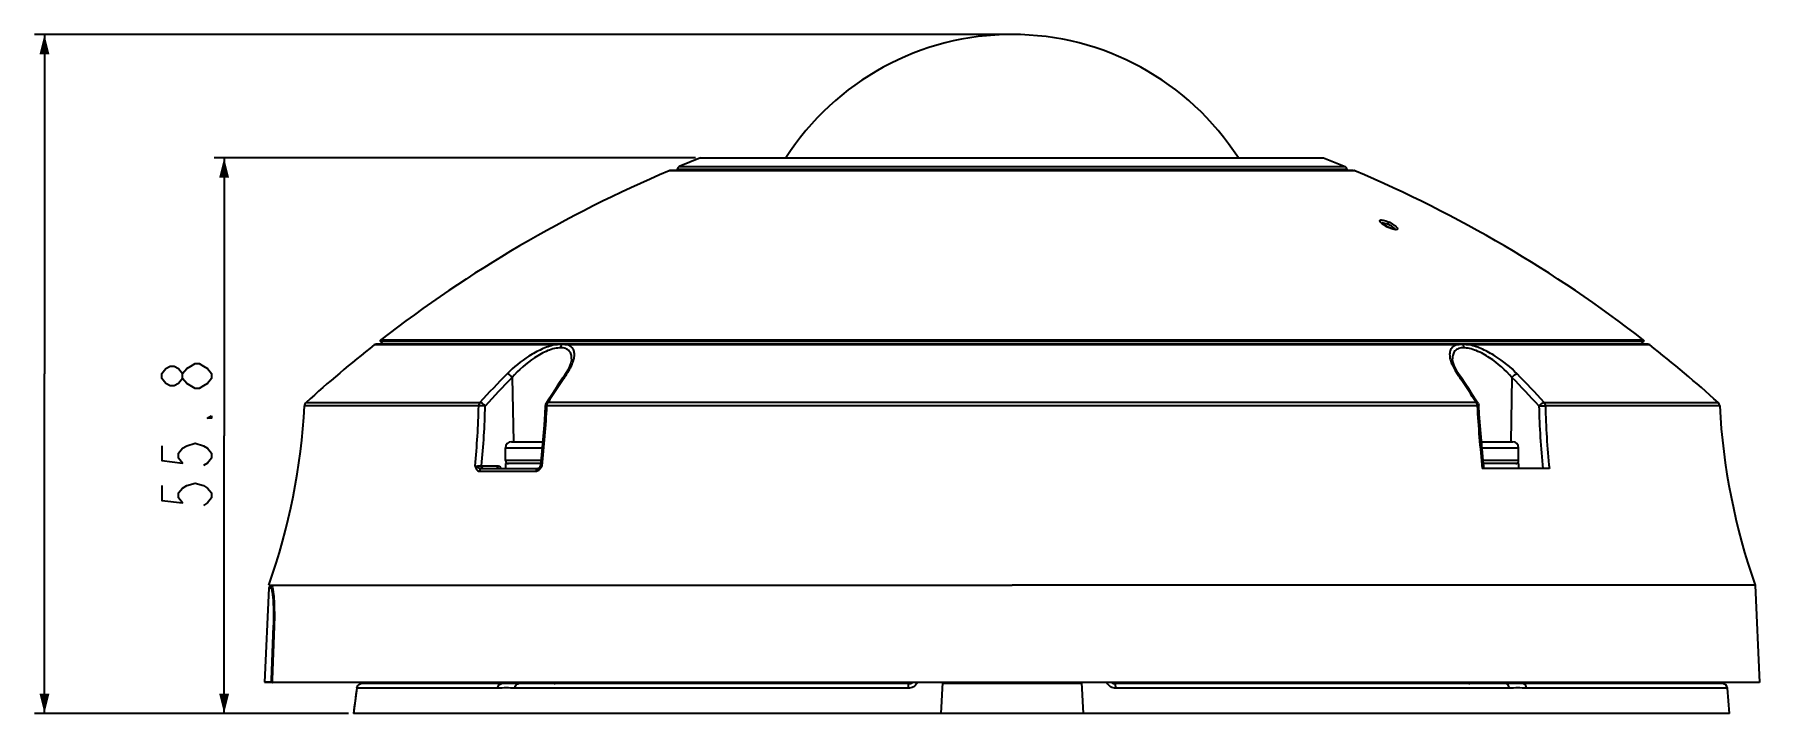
# Model space of a CAD drawing. Header units: millimetres. Extents: x 42 to 799, y 30 to 564.
# Drawn here: x 226.5 to 399.6, y 253.4 to 321.6 of the extents above; entities that cross this region are included whole.
import ezdxf

# ---------------------------------------------------------------- set-up
doc = ezdxf.new("R2010")
doc.units = ezdxf.units.MM
doc.header["$LTSCALE"] = 46.255
doc.layers.get('0').update_dxf_attribs({"linetype": 'CONTINUOUS'})
doc.layers.add('02___PRT_ALL_AXES', color=7, linetype='CONTINUOUS')
doc.styles.get("Standard").update_dxf_attribs({"font": 'txt', "width": 0.8})
doc.dimstyles.new('DIMSTYLE_2', dxfattribs={"dimtxt": 5, "dimasz": 2, "dimexe": 1, "dimexo": 0.5, "dimgap": 1.25, "dimtad": 1, "dimdsep": 46, "dimtxsty": 'Standard', "dimblk": '_FILLED', "dimblk1": '_FILLED', "dimblk2": '_FILLED', "dimcen": 0.09, "dimazin": 2, "dimtp": 0.3, "dimtm": 0.3, "dimtfac": 1, "dimtofl": 0, "dimtmove": 0, "dimatfit": 3, "dimldrblk": '_FILLED', "dimfxl": 0, "dimtolj": 1, "dimarcsym": 0})

# ---------------------------------------------------------------- blocks, each defined once
blk = doc.blocks.new('_FILLED')
at = {"color": 0, "linetype": 'ByBlock'}
blk.add_solid([(0, 0), (-1, 0.25), (-1, -0.25)], dxfattribs=at)
blk = doc.blocks.new('*D2')
at = {"color": 2, "linetype": 'Continuous'}
for p, q in [((324.07, 321.56), (226.48, 321.56)), ((227.48, 321.56), (227.48, 287.46)), ((227.48, 253.36), (227.48, 287.46)), ((257.98, 253.36), (226.48, 253.36))]:
    blk.add_line(p, q, dxfattribs=at)
at = {"color": 2, "linetype": 'Continuous', "xscale": 2, "yscale": 2, "zscale": 2}
for p, rotation in [((227.48, 321.56), 90), ((227.48, 253.36), 270)]:
    blk.add_blockref('_FILLED', p, dxfattribs=dict(at, rotation=rotation))
blk = doc.blocks.new('*D3')
at = {"color": 2, "linetype": 'Continuous'}
for p, q in [((292.82, 309.16), (244.51, 309.16)), ((245.51, 309.16), (245.51, 281.26)), ((245.51, 253.36), (245.51, 281.26)), ((257.98, 253.36), (244.51, 253.36))]:
    blk.add_line(p, q, dxfattribs=at)
at = {"color": 2, "linetype": 'Continuous', "xscale": 2, "yscale": 2, "zscale": 2}
for p, rotation in [((245.51, 309.16), 90), ((245.51, 253.36), 270)]:
    blk.add_blockref('_FILLED', p, dxfattribs=dict(at, rotation=rotation))

msp = doc.modelspace()

# ---------------------------------------------------------------- linework, layer by layer
at = {"color": 7, "linetype": 'Continuous'}
for p, q in [((291.159, 308.281), (357.99, 308.281)), ((358.969, 307.871), (290.18, 307.871)), ((358.795, 307.887), (290.258, 307.887)), ((290.974, 308.02), (290.967, 307.887)), ((290.974, 308.02), (358.175, 308.02)), ((358.175, 308.02), (358.182, 307.887)), ((361.676, 302.608), (361.662, 302.624)), ((362.132, 302.292), (362.05, 302.338)), ((362.374, 302.164), (362.378, 302.17)), ((261.233, 290.887), (387.916, 290.887)), ((278.67, 290.377), (260.58, 290.377)), ((388.384, 290.441), (260.765, 290.441)), ((387.993, 290.729), (261.156, 290.729)), ((261.228, 290.729), (261.453, 290.441)), ((369.162, 290.377), (279.988, 290.377)), ((388.569, 290.377), (370.481, 290.377)), ((387.92, 290.729), (387.696, 290.441)), ((279.474, 287.037), (279.7, 287.371)), ((279.83, 287.57), (279.7, 287.371)), ((279.791, 287.309), (279.9, 287.472)), ((279.791, 287.31), (279.9, 287.472)), ((280.05, 287.952), (279.83, 287.57)), ((280.376, 288.973), (280.376, 288.976)), ((368.773, 288.975), (368.773, 288.972)), ((369.31, 287.584), (369.094, 287.963)), ((369.249, 287.472), (369.358, 287.31)), ((369.249, 287.472), (369.358, 287.309)), ((369.449, 287.371), (369.31, 287.584)), ((369.662, 287.056), (369.449, 287.371)), ((274.411, 287.107), (274.534, 280.66)), ((374.738, 287.107), (374.615, 280.66)), ((271.053, 284.25), (253.564, 284.25)), ((253.728, 284.595), (271.176, 284.595)), ((278.02, 284.818), (277.813, 284.493)), ((371.242, 284.25), (277.907, 284.25)), ((371.135, 284.595), (278.014, 284.595)), ((371.336, 284.493), (371.116, 284.838)), ((377.973, 284.595), (395.421, 284.595)), ((395.585, 284.25), (378.096, 284.25)), ((274.341, 280.656), (277.48, 280.656)), ((371.668, 280.656), (374.808, 280.656)), ((273.741, 280.056), (277.429, 280.056)), ((277.302, 278.756), (273.741, 278.756)), ((371.721, 280.056), (375.408, 280.056)), ((375.408, 278.756), (371.846, 278.756)), ((271.124, 277.702), (276.802, 277.702)), ((271.339, 278.246), (272.903, 278.246)), ((271.345, 277.956), (277.079, 277.956)), ((273.741, 278.456), (273.741, 277.956)), ((277.271, 278.456), (273.741, 278.456)), ((277.016, 277.958), (277, 277.956)), ((277.127, 278.014), (277.096, 277.992)), ((277.153, 278.037), (277.127, 278.014)), ((277.153, 278.037), (277.153, 278.037)), ((378.489, 277.956), (371.762, 277.956)), ((375.408, 278.456), (371.878, 278.456)), ((375.408, 278.456), (375.408, 277.956)), ((250.224, 265.941), (249.988, 265.941)), ((250.002, 266.256), (324.574, 266.256)), ((250.321, 266.137), (250.181, 266.132)), ((250.323, 266.132), (250.181, 266.132)), ((250.273, 256.745), (250.48, 262.148)), ((250.529, 262.144), (250.324, 256.743)), ((250.487, 262.352), (250.488, 262.408)), ((249.576, 256.513), (250.337, 256.486)), ((250.265, 256.513), (249.576, 256.513)), ((250.265, 256.513), (250.273, 256.745)), ((250.272, 256.513), (250.265, 256.513)), ((250.332, 256.512), (250.272, 256.513)), ((399.573, 256.456), (250.354, 256.456)), ((273.326, 256.356), (259.241, 256.356)), ((271.693, 256.456), (271.686, 256.356)), ((271.8, 256.356), (271.807, 256.456)), ((314.238, 256.356), (275.033, 256.356)), ((281.061, 256.456), (281.061, 256.356)), ((281.731, 256.456), (281.732, 256.356)), ((282.301, 256.356), (282.293, 256.456)), ((282.447, 256.356), (282.44, 256.456)), ((317.594, 256.456), (317.431, 253.356)), ((331.56, 256.356), (317.589, 256.356)), ((331.555, 256.456), (331.717, 253.356)), ((374.116, 256.356), (334.911, 256.356)), ((338.971, 256.456), (338.962, 256.356)), ((339.967, 256.456), (339.958, 256.356)), ((340.681, 256.356), (340.689, 256.456)), ((350.468, 256.356), (350.459, 256.456)), ((351.191, 256.356), (351.182, 256.456)), ((352.187, 256.356), (352.178, 256.456)), ((366.709, 256.456), (366.701, 256.356)), ((366.856, 256.456), (366.848, 256.356)), ((366.856, 256.456), (366.848, 256.356)), ((367.417, 256.356), (367.418, 256.456)), ((368.088, 256.356), (368.088, 256.456)), ((395.854, 256.356), (375.822, 256.356)), ((377.342, 256.456), (377.349, 256.356)), ((377.463, 256.356), (377.456, 256.456)), ((258.828, 255.9), (258.48, 253.356)), ((272.968, 255.9), (258.828, 255.9)), ((314.166, 255.9), (274.686, 255.9)), ((374.462, 255.9), (334.983, 255.9)), ((396.352, 255.9), (376.181, 255.9)), ((396.574, 253.356), (396.352, 255.9)), ((396.574, 253.356), (258.48, 253.356))]:
    msp.add_line(p, q, dxfattribs=at)
for points in [[(361.905, 302.428), (361.844, 302.47), (361.789, 302.51), (361.743, 302.547), (361.705, 302.58), (361.676, 302.608)], [(362.05, 302.338), (361.974, 302.384), (361.905, 302.428)], [(362.378, 302.17), (362.315, 302.199), (362.221, 302.246), (362.132, 302.292)], [(362.647, 302.062), (362.55, 302.098), (362.451, 302.138), (362.378, 302.17)], [(362.902, 301.989), (362.825, 302.007), (362.739, 302.032), (362.647, 302.062)], [(363.097, 301.972), (363.099, 301.973), (363.092, 301.971), (363.066, 301.969), (363.025, 301.97), (362.97, 301.977), (362.902, 301.989)], [(280.376, 288.972), (280.364, 288.843), (280.311, 288.592), (280.208, 288.294), (280.05, 287.952)], [(369.094, 287.963), (368.938, 288.301), (368.837, 288.596), (368.784, 288.845), (368.773, 288.972)], [(279.474, 287.037), (279.108, 286.488), (278.744, 285.936), (278.381, 285.379), (278.02, 284.818)], [(371.116, 284.838), (370.755, 285.399), (370.393, 285.955), (370.028, 286.508), (369.662, 287.056)], [(277.735, 284.252), (277.689, 283.451), (277.613, 282.325), (277.527, 281.2), (277.431, 280.077), (277.323, 278.957), (277.247, 278.224)], [(371.931, 277.956), (371.845, 278.772), (371.731, 279.934), (371.63, 281.1), (371.54, 282.267), (371.461, 283.437), (371.413, 284.252)], [(277.096, 277.992), (277.067, 277.975), (277.039, 277.963), (277.016, 277.958)], [(258.828, 255.9), (258.741, 255.265), (258.654, 254.63), (258.567, 253.993), (258.48, 253.356)]]:
    msp.add_lwpolyline(points, dxfattribs=at)
at = {"color": 2, "linetype": 'Continuous'}
for points in [[(241.34, 287.006), (240.924, 286.506), (240.507, 286.256), (240.09, 286.256), (239.674, 286.506), (239.257, 287.006), (239.257, 287.506), (239.674, 288.006), (240.09, 288.256), (240.507, 288.256), (240.924, 288.006), (241.34, 287.506)], [(241.757, 286.506), (241.34, 287.006), (241.34, 287.506), (241.757, 288.006), (242.174, 288.256), (242.59, 288.506), (243.007, 288.506), (243.424, 288.256), (243.84, 288.006), (244.257, 287.506), (244.257, 287.006)], [(244.257, 287.006), (243.84, 286.506), (243.424, 286.256), (243.007, 286.006), (242.59, 286.006), (241.757, 286.506)], [(244.257, 283.256), (244.257, 283.006), (243.84, 283.006), (244.257, 283.256)], [(239.257, 280.256), (239.257, 278.756), (241.34, 278.506), (240.924, 279.006), (240.924, 279.506), (241.34, 280.006), (241.757, 280.256), (242.59, 280.506), (243.424, 280.256), (243.84, 280.006), (244.257, 279.506), (244.257, 279.006), (243.84, 278.506), (243.424, 278.256)], [(239.257, 276.256), (239.257, 274.756), (241.34, 274.506), (240.924, 275.006), (240.924, 275.506), (241.34, 276.006), (241.757, 276.256), (242.59, 276.506), (243.424, 276.256), (243.84, 276.006), (244.257, 275.506), (244.257, 275.006), (243.84, 274.506), (243.424, 274.256)]]:
    msp.add_lwpolyline(points, dxfattribs=at)
at = {"color": 7, "linetype": 'Continuous'}
for centre, radius, start, end in [((291.274, 308.004), 0.3, 112.51606, 177), ((357.875, 308.004), 0.3, 3, 67.48394), ((290.258, 307.687), 0.2, 90, 112.98389), ((358.891, 307.687), 0.2, 67.01611, 90), ((363.976, 305.732), 3.91, 241.01367, 245.82531), ((361.136, 299.927), 2.809, 58.76257, 65.59914), ((360.754, 299.109), 3.951, 62.18143, 65.79298), ((361.321, 300.225), 2.458, 56.65973, 58.83904), ((361.459, 300.435), 2.206, 53.19486, 56.66706), ((261.355, 290.729), 0.2, 127.81718, 180), ((387.794, 290.729), 0.2, 0, 52.18282), ((260.765, 290.141), 0.3, 90, 128.18222), ((388.384, 290.141), 0.3, 51.81778, 90), ((354.548, 208.468), 112.899, 135.59127, 137.60047), ((375.001, 291.377), 6.953, 210.94692, 214.17162), ((294.346, 208.227), 113.249, 42.40264, 44.40562), ((354.764, 208.402), 112.477, 135.59379, 137.6027), ((375.326, 222.849), 115.248, 146.16654, 147.60422), ((372.318, 224.845), 111.638, 145.97696, 146.15774), ((276.797, 224.822), 111.679, 33.82067, 34.02302), ((274.569, 223.336), 114.358, 32.39014, 33.81789), ((294.131, 208.163), 112.826, 42.4004, 44.40311), ((254.063, 284.225), 0.5, 132.13434, 177.0427), ((196.24, 285.766), 74.828, 354.20616, 358.83919), ((196.167, 285.793), 75.55, 354.26638, 358.82336), ((162.137, 290.643), 115.946, 353.84544, 356.83937), ((278.236, 284.225), 0.501, 170.50135, 176.86448), ((370.492, 284.225), 0.751, 1.94263, 6.90437), ((487.292, 290.667), 116.227, 183.16452, 186.27828), ((370.913, 284.225), 0.501, 3.13551, 9.49865), ((452.772, 285.781), 75.34, 181.17041, 185.96141), ((452.701, 285.754), 74.621, 181.15447, 185.99819), ((395.085, 284.225), 0.5, 2.9573, 47.86566), ((274.341, 280.056), 0.6, 90, 180), ((374.808, 280.056), 0.6, 0, 90), ((274.041, 278.756), 0.3, 180, 270), ((375.108, 278.756), 0.3, 270, 360), ((271.504, 277.658), 0.382, 162.94965, 173.38605), ((271.871, 278.256), 0.532, 181.08239, 189.25883), ((272.807, 277.672), 0.608, 33.12204, 37.99909), ((272.789, 277.66), 0.63, 28.04628, 33.12671), ((277.222, 277.659), 0.421, 164.68628, 174.10239), ((276.948, 278.256), 0.3, 312.9308, 353.86761), ((277.628, 277.606), 0.639, 123.25009, 130.92062), ((277.708, 277.48), 0.788, 119.54075, 123.12573), ((277.753, 277.404), 0.877, 116.26961, 119.63149), ((275.56, 279.196), 2.099, 329.1627, 330.67391), ((277.735, 277.44), 0.837, 112.53673, 116.26739), ((274.772, 279.638), 3.002, 330.66665, 331.6441), ((250.188, 265.932), 0.2, 92, 177.5), ((250.424, 265.932), 0.2, 117.67333, 177.53971), ((249.378, 265.813), 0.998, 17.41913, 17.84588), ((220.499, 263.294), 30.003, 357.81094, 358.20164), ((273.006, 256.656), 0.3, 270, 317.85528), ((314.238, 256.856), 0.5, 270, 306.81923), ((314.175, 256.902), 0.999, 329.71378, 333.41483), ((334.911, 256.856), 0.5, 233.15275, 270), ((376.142, 256.656), 0.3, 222.14472, 270), ((395.854, 255.856), 0.5, 5, 90)]:
    msp.add_arc(centre, radius, start, end, dxfattribs=at)
for points, knots in [([(361.478, 302.816), (361.474, 302.83), (361.471, 302.861), (361.499, 302.902), (361.553, 302.922), (361.663, 302.932), (361.847, 302.903), (361.999, 302.857), (362.084, 302.828)], [0, 0, 0, 0, 0.0657326, 0.1258357, 0.2021098, 0.3069469, 0.607106, 1, 1, 1, 1]), ([(362.081, 302.311), (361.953, 302.382), (361.778, 302.491), (361.589, 302.652), (361.521, 302.73), (361.499, 302.767)], [0, 0, 0, 0, 0.5906628, 0.8235863, 1, 1, 1, 1]), ([(361.683, 302.601), (361.697, 302.615), (361.747, 302.632), (361.886, 302.628), (362.003, 302.596), (362.088, 302.567)], [0, 0, 0, 0, 0.141004, 0.3576957, 1, 1, 1, 1]), ([(362.374, 302.712), (362.37, 302.702), (362.342, 302.627), (362.317, 302.55), (362.296, 302.485)], [0, 0, 0, 0, 0.1393419, 1, 1, 1, 1]), ([(362.598, 302.603), (362.692, 302.554), (362.861, 302.456), (363.078, 302.299), (363.219, 302.167), (363.28, 302.061), (363.273, 302.021)], [0, 0, 0, 0, 0.3469787, 0.6437302, 0.8663501, 1, 1, 1, 1]), ([(363.273, 302.021), (363.262, 301.957), (363.073, 301.94), (362.89, 301.98), (362.743, 302.021), (362.666, 302.048)], [0, 0, 0, 0, 0.306657, 0.6153084, 1, 1, 1, 1]), ([(362.781, 302.202), (362.807, 302.182), (362.893, 302.114), (362.976, 302.037), (363.017, 301.971)], [0, 0, 0, 0, 0.2975572, 1, 1, 1, 1]), ([(278.67, 290.377), (278.227, 290.282), (277.333, 289.96), (275.682, 289.051), (274.555, 288.144), (273.897, 287.472)], [0, 0, 0, 0, 0.2406958, 0.5000531, 1, 1, 1, 1]), ([(279.268, 290.087), (279.067, 290.087), (278.634, 290.025), (277.738, 289.73), (276.207, 288.882), (275.065, 287.864), (274.411, 287.107)], [0, 0, 0, 0, 0.1037886, 0.223202, 0.4846316, 1, 1, 1, 1]), ([(279.36, 290.41), (279.304, 290.41), (279.073, 290.407), (278.842, 290.395), (278.667, 290.377)], [0, 0, 0, 0, 0.2419954, 1, 1, 1, 1]), ([(279.36, 290.41), (279.345, 290.387), (279.291, 290.288), (279.268, 290.173), (279.266, 290.087)], [0, 0, 0, 0, 0.2368592, 1, 1, 1, 1]), ([(280.376, 288.975), (280.381, 289.122), (280.359, 289.406), (280.159, 289.797), (279.763, 290.048), (279.442, 290.087), (279.268, 290.087)], [0, 0, 0, 0, 0.2456774, 0.4708024, 0.7086219, 1, 1, 1, 1]), ([(279.989, 290.377), (279.939, 290.383), (279.729, 290.404), (279.519, 290.41), (279.36, 290.41)], [0, 0, 0, 0, 0.241902, 1, 1, 1, 1]), ([(280.602, 288.923), (280.641, 289.079), (280.687, 289.381), (280.628, 289.822), (280.388, 290.192), (280.129, 290.33), (279.988, 290.377)], [0, 0, 0, 0, 0.2751283, 0.5170695, 0.7459957, 1, 1, 1, 1]), ([(369.162, 290.377), (369.014, 290.327), (368.739, 290.179), (368.502, 289.773), (368.464, 289.295), (368.53, 288.972), (368.579, 288.804)], [0, 0, 0, 0, 0.2502562, 0.4765706, 0.7199869, 1, 1, 1, 1]), ([(369.887, 290.087), (369.712, 290.087), (369.389, 290.05), (368.991, 289.798), (368.79, 289.407), (368.768, 289.122), (368.773, 288.975)], [0, 0, 0, 0, 0.2918239, 0.529682, 0.7545639, 1, 1, 1, 1]), ([(369.789, 290.41), (369.734, 290.41), (369.524, 290.407), (369.314, 290.396), (369.16, 290.377)], [0, 0, 0, 0, 0.2591976, 1, 1, 1, 1]), ([(370.482, 290.377), (370.422, 290.383), (370.192, 290.403), (369.961, 290.41), (369.789, 290.41)], [0, 0, 0, 0, 0.2573026, 1, 1, 1, 1]), ([(369.789, 290.41), (369.804, 290.387), (369.858, 290.288), (369.881, 290.173), (369.884, 290.087)], [0, 0, 0, 0, 0.237033, 1, 1, 1, 1]), ([(374.738, 287.107), (374.085, 287.863), (372.944, 288.879), (371.416, 289.727), (370.521, 290.024), (370.088, 290.087), (369.887, 290.087)], [0, 0, 0, 0, 0.5151206, 0.7765869, 0.8960743, 1, 1, 1, 1]), ([(375.252, 287.472), (374.594, 288.144), (373.468, 289.051), (371.817, 289.959), (370.924, 290.282), (370.481, 290.377)], [0, 0, 0, 0, 0.4998206, 0.7592015, 1, 1, 1, 1]), ([(274.411, 287.107), (274.342, 287.203), (274.188, 287.353), (273.992, 287.463), (273.897, 287.472)], [0, 0, 0, 0, 0.5531887, 1, 1, 1, 1]), ([(279.7, 287.371), (279.71, 287.385), (279.762, 287.443), (279.842, 287.467), (279.9, 287.472)], [0, 0, 0, 0, 0.2320246, 1, 1, 1, 1]), ([(279.9, 287.472), (279.924, 287.507), (280.016, 287.646), (280.104, 287.788), (280.166, 287.895)], [0, 0, 0, 0, 0.2560607, 1, 1, 1, 1]), ([(280.166, 287.895), (280.196, 287.948), (280.311, 288.155), (280.412, 288.368), (280.475, 288.53)], [0, 0, 0, 0, 0.2614389, 1, 1, 1, 1]), ([(280.475, 288.53), (280.488, 288.564), (280.537, 288.692), (280.577, 288.824), (280.602, 288.923)], [0, 0, 0, 0, 0.258915, 1, 1, 1, 1]), ([(368.579, 288.804), (368.586, 288.78), (368.617, 288.681), (368.652, 288.584), (368.681, 288.512)], [0, 0, 0, 0, 0.2436241, 1, 1, 1, 1]), ([(368.681, 288.512), (368.704, 288.453), (368.808, 288.209), (368.934, 287.975), (369.038, 287.801)], [0, 0, 0, 0, 0.2374548, 1, 1, 1, 1]), ([(369.449, 287.371), (369.439, 287.385), (369.387, 287.443), (369.307, 287.467), (369.249, 287.472)], [0, 0, 0, 0, 0.2320256, 1, 1, 1, 1]), ([(374.738, 287.107), (374.807, 287.203), (374.96, 287.353), (375.157, 287.463), (375.252, 287.472)], [0, 0, 0, 0, 0.5531887, 1, 1, 1, 1]), ([(271.176, 284.595), (271.158, 284.573), (271.088, 284.47), (271.056, 284.345), (271.053, 284.25)], [0, 0, 0, 0, 0.2369778, 1, 1, 1, 1]), ([(271.701, 284.242), (271.532, 284.252), (271.315, 284.256), (271.099, 284.252), (271.053, 284.25)], [0, 0, 0, 0, 0.7862251, 1, 1, 1, 1]), ([(271.701, 284.242), (271.629, 284.336), (271.471, 284.481), (271.272, 284.587), (271.176, 284.595)], [0, 0, 0, 0, 0.5517313, 1, 1, 1, 1]), ([(277.735, 284.252), (277.736, 284.256), (277.759, 284.25), (277.784, 284.256), (277.842, 284.252), (277.883, 284.251), (277.907, 284.25)], [0, 0, 0, 0, 0.0671776, 0.2633233, 0.5804726, 1, 1, 1, 1]), ([(277.813, 284.493), (277.822, 284.508), (277.873, 284.567), (277.955, 284.591), (278.014, 284.595)], [0, 0, 0, 0, 0.2293246, 1, 1, 1, 1]), ([(371.336, 284.493), (371.327, 284.508), (371.276, 284.567), (371.194, 284.591), (371.135, 284.595)], [0, 0, 0, 0, 0.2293246, 1, 1, 1, 1]), ([(371.135, 284.595), (371.148, 284.577), (371.201, 284.491), (371.228, 284.391), (371.237, 284.315)], [0, 0, 0, 0, 0.2325573, 1, 1, 1, 1]), ([(371.413, 284.252), (371.413, 284.256), (371.39, 284.25), (371.365, 284.256), (371.307, 284.252), (371.266, 284.251), (371.242, 284.25)], [0, 0, 0, 0, 0.0671776, 0.2633233, 0.5804726, 1, 1, 1, 1]), ([(377.448, 284.242), (377.52, 284.336), (377.678, 284.481), (377.877, 284.587), (377.973, 284.595)], [0, 0, 0, 0, 0.5517313, 1, 1, 1, 1]), ([(377.448, 284.242), (377.617, 284.252), (377.834, 284.256), (378.05, 284.252), (378.096, 284.25)], [0, 0, 0, 0, 0.7862251, 1, 1, 1, 1]), ([(378.096, 284.25), (378.095, 284.283), (378.081, 284.405), (378.031, 284.526), (377.973, 284.595)], [0, 0, 0, 0, 0.2630761, 1, 1, 1, 1]), ([(270.686, 278.212), (270.733, 278.212), (270.951, 278.215), (271.169, 278.229), (271.339, 278.246)], [0, 0, 0, 0, 0.2144756, 1, 1, 1, 1]), ([(270.686, 278.212), (270.704, 278.146), (270.744, 278.02), (270.834, 277.853), (270.962, 277.732), (271.072, 277.702), (271.124, 277.702)], [0, 0, 0, 0, 0.2867097, 0.5493726, 0.7827018, 1, 1, 1, 1]), ([(270.686, 278.212), (270.786, 278.159), (271.001, 278.068), (271.223, 277.956), (271.345, 277.956)], [0, 0, 0, 0, 0.4812967, 1, 1, 1, 1]), ([(271.293, 277.948), (271.275, 277.942), (271.203, 277.906), (271.157, 277.83), (271.138, 277.77)], [0, 0, 0, 0, 0.2292949, 1, 1, 1, 1]), ([(271.503, 277.956), (271.485, 277.956), (271.392, 277.989), (271.358, 278.096), (271.346, 278.17)], [0, 0, 0, 0, 0.1921226, 1, 1, 1, 1]), ([(273.067, 277.956), (273.045, 277.956), (272.981, 277.983), (272.92, 278.094), (272.904, 278.191), (272.903, 278.246)], [0, 0, 0, 0, 0.1814936, 0.5407891, 1, 1, 1, 1]), ([(272.903, 278.246), (272.975, 278.246), (273.124, 278.207), (273.239, 278.106), (273.286, 278.046)], [0, 0, 0, 0, 0.4841423, 1, 1, 1, 1]), ([(276.802, 277.702), (276.839, 277.702), (276.997, 277.725), (277.134, 277.828), (277.215, 277.918)], [0, 0, 0, 0, 0.2319875, 1, 1, 1, 1]), ([(276.953, 277.948), (276.929, 277.939), (276.899, 277.918), (276.876, 277.892), (276.87, 277.884)], [0, 0, 0, 0, 0.73093, 1, 1, 1, 1]), ([(277.248, 278.222), (277.247, 278.222), (277.247, 278.223), (277.247, 278.224), (277.247, 278.224)], [0, 0, 0, 0, 0.5585057, 1, 1, 1, 1]), ([(277.415, 278.212), (277.376, 278.212), (277.324, 278.211), (277.27, 278.217), (277.252, 278.219), (277.248, 278.222)], [0, 0, 0, 0, 0.6973926, 0.9010197, 1, 1, 1, 1]), ([(250.488, 262.408), (250.495, 262.645), (250.503, 263.105), (250.498, 263.769), (250.477, 264.373), (250.443, 264.897), (250.4, 265.324), (250.351, 265.639), (250.303, 265.83), (250.262, 265.918), (250.235, 265.94), (250.224, 265.941)], [0, 0, 0, 0, 0.1985953, 0.3865059, 0.5574795, 0.7059458, 0.8271487, 0.9174332, 0.9744697, 0.9905889, 1, 1, 1, 1]), ([(250.241, 266.256), (250.259, 266.256), (250.302, 266.204), (250.317, 266.154), (250.329, 266.119)], [0, 0, 0, 0, 0.3331083, 1, 1, 1, 1]), ([(250.331, 266.112), (250.354, 266.038), (250.394, 265.855), (250.466, 265.369), (250.528, 264.564), (250.56, 263.424), (250.546, 262.587), (250.529, 262.144)], [0, 0, 0, 0, 0.0583242, 0.1406651, 0.3697706, 0.6658711, 1, 1, 1, 1]), ([(250.48, 262.148), (250.485, 262.149), (250.502, 262.149), (250.518, 262.15), (250.529, 262.15)], [0, 0, 0, 0, 0.3385762, 1, 1, 1, 1]), ([(250.324, 256.743), (250.323, 256.706), (250.322, 256.639), (250.326, 256.546), (250.333, 256.494), (250.345, 256.456), (250.354, 256.456)], [0, 0, 0, 0, 0.3789728, 0.69762, 0.9104699, 1, 1, 1, 1]), ([(258.828, 255.9), (258.844, 256.019), (258.928, 256.236), (259.143, 256.356), (259.241, 256.356)], [0, 0, 0, 0, 0.5531787, 1, 1, 1, 1]), ([(272.968, 255.9), (272.975, 256.015), (273.027, 256.185), (273.186, 256.329), (273.282, 256.356), (273.326, 256.356)], [0, 0, 0, 0, 0.5489303, 0.7859021, 1, 1, 1, 1]), ([(275.033, 256.356), (274.716, 256.356), (274.147, 256.377), (273.578, 256.356), (273.326, 256.356)], [0, 0, 0, 0, 0.557029, 1, 1, 1, 1]), ([(274.686, 255.9), (274.69, 255.96), (274.712, 256.075), (274.786, 256.225), (274.896, 256.329), (274.989, 256.356), (275.033, 256.356)], [0, 0, 0, 0, 0.2897307, 0.5567657, 0.7910003, 1, 1, 1, 1]), ([(278.562, 256.455), (278.572, 256.44), (278.611, 256.388), (278.678, 256.356), (278.725, 256.356)], [0, 0, 0, 0, 0.2744462, 1, 1, 1, 1]), ([(315.037, 256.398), (314.95, 256.248), (314.691, 255.991), (314.339, 255.9), (314.166, 255.9)], [0, 0, 0, 0, 0.5012561, 1, 1, 1, 1]), ([(314.166, 255.9), (314.167, 255.959), (314.171, 256.066), (314.186, 256.213), (314.202, 256.297), (314.224, 256.356), (314.238, 256.356)], [0, 0, 0, 0, 0.3784654, 0.6953422, 0.9083033, 1, 1, 1, 1]), ([(334.983, 255.9), (334.8, 255.9), (334.425, 256.003), (334.163, 256.291), (334.08, 256.456)], [0, 0, 0, 0, 0.4988094, 1, 1, 1, 1]), ([(334.983, 255.9), (334.982, 255.959), (334.978, 256.066), (334.963, 256.213), (334.947, 256.297), (334.925, 256.356), (334.911, 256.356)], [0, 0, 0, 0, 0.3784657, 0.6953426, 0.9083035, 1, 1, 1, 1]), ([(370.424, 256.356), (370.44, 256.356), (370.505, 256.365), (370.56, 256.413), (370.586, 256.455)], [0, 0, 0, 0, 0.2381809, 1, 1, 1, 1]), ([(375.822, 256.356), (375.571, 256.356), (375.002, 256.377), (374.433, 256.356), (374.116, 256.356)], [0, 0, 0, 0, 0.4429674, 1, 1, 1, 1]), ([(374.462, 255.9), (374.459, 255.96), (374.437, 256.075), (374.363, 256.225), (374.253, 256.329), (374.16, 256.356), (374.116, 256.356)], [0, 0, 0, 0, 0.2897311, 0.5567665, 0.791001, 1, 1, 1, 1]), ([(376.181, 255.9), (376.173, 256.015), (376.121, 256.185), (375.963, 256.329), (375.867, 256.356), (375.822, 256.356)], [0, 0, 0, 0, 0.5489309, 0.7859026, 1, 1, 1, 1]), ([(274.686, 255.9), (274.398, 255.9), (273.825, 255.955), (273.253, 255.9), (272.968, 255.9)], [0, 0, 0, 0, 0.5032409, 1, 1, 1, 1]), ([(376.181, 255.9), (375.896, 255.9), (375.323, 255.955), (374.751, 255.9), (374.462, 255.9)], [0, 0, 0, 0, 0.4967595, 1, 1, 1, 1])]:
    msp.add_open_spline(points, degree=3, knots=knots, dxfattribs=at)
for points in [[(361.499, 302.767), (361.491, 302.783), (361.483, 302.799), (361.478, 302.816)], [(362.084, 302.828), (362.183, 302.794), (362.279, 302.755), (362.374, 302.712)], [(362.088, 302.567), (362.159, 302.543), (362.228, 302.516), (362.296, 302.485)], [(362.666, 302.048), (362.567, 302.082), (362.47, 302.121), (362.374, 302.164)], [(277.813, 284.493), (277.777, 284.437), (277.752, 284.373), (277.742, 284.307)], [(277.907, 284.25), (277.909, 284.314), (277.919, 284.378), (277.938, 284.439)], [(277.938, 284.439), (277.95, 284.477), (277.965, 284.514), (277.984, 284.549)], [(277.984, 284.549), (277.993, 284.565), (278.003, 284.58), (278.014, 284.595)], [(371.336, 284.493), (371.372, 284.437), (371.396, 284.373), (371.407, 284.307)], [(271.345, 277.956), (271.327, 277.956), (271.31, 277.953), (271.293, 277.948)], [(276.87, 277.884), (276.844, 277.851), (276.826, 277.811), (276.815, 277.77)], [(277, 277.956), (276.984, 277.956), (276.968, 277.953), (276.953, 277.948)], [(277.153, 278.037), (277.172, 278.054), (277.19, 278.072), (277.209, 278.089)], [(277.215, 277.918), (277.244, 277.949), (277.27, 277.982), (277.295, 278.017)], [(277.295, 278.017), (277.319, 278.05), (277.341, 278.085), (277.362, 278.12)]]:
    msp.add_open_spline(points, degree=3, dxfattribs=at)
at = {"layer": '02___PRT_ALL_AXES', "color": 7, "linetype": 'Continuous'}
for p, q in [((293.324, 309.156), (291.159, 308.281)), ((293.324, 309.156), (355.824, 309.156)), ((355.824, 309.156), (357.99, 308.281)), ((273.741, 278.756), (273.741, 280.056)), ((375.408, 278.756), (375.408, 280.056)), ((249.988, 265.941), (249.576, 256.513)), ((399.147, 266.256), (324.574, 266.256)), ((399.147, 266.256), (399.574, 256.456)), ((311.745, 256.341), (311.738, 256.456)), ((312.147, 256.456), (312.154, 256.33)), ((313.697, 256.33), (313.704, 256.456)), ((313.697, 256.33), (313.704, 256.456)), ((314.274, 256.341), (314.28, 256.456)), ((334.875, 256.341), (334.868, 256.456)), ((335.452, 256.33), (335.445, 256.456)), ((335.452, 256.33), (335.445, 256.456)), ((336.995, 256.33), (337.002, 256.456)), ((337.404, 256.341), (337.41, 256.456))]:
    msp.add_line(p, q, dxfattribs=at)
for centre, radius, start, end in [((324.574, 294.556), 27, 32.75279, 147.24721), ((340.941, 188.191), 130, 112.98389, 127.81718), ((308.208, 188.191), 130, 52.18282, 67.01611), ((340.941, 188.191), 130, 128.18222, 132.13434), ((308.208, 188.191), 130, 47.86566, 51.81778), ((189.649, 287.552), 64, 340.56418, 357.0427), ((459.499, 287.552), 64, 182.9573, 199.43582)]:
    msp.add_arc(centre, radius, start, end, dxfattribs=at)

# ---------------------------------------------------------------- dimensions: what is measured, and where the dimension line sits
at = {"color": 2, "linetype": 'Continuous'}
for base, p2, picture, middle in [((227.481, 321.556), (324.574, 321.556), '*D2', (227.481, 279.456)), ((245.507, 309.156), (293.324, 309.156), '*D3', (245.507, 273.256))]:
    dim = msp.add_linear_dim(base=base, p1=(258.48, 253.356), p2=p2, angle=90, dimstyle='DIMSTYLE_2', dxfattribs=at)
    dim.commit()
    dim.dimension.update_dxf_attribs({"geometry": picture, "text_midpoint": middle, "dimtype": 160})

doc.saveas('drawing.dxf')
